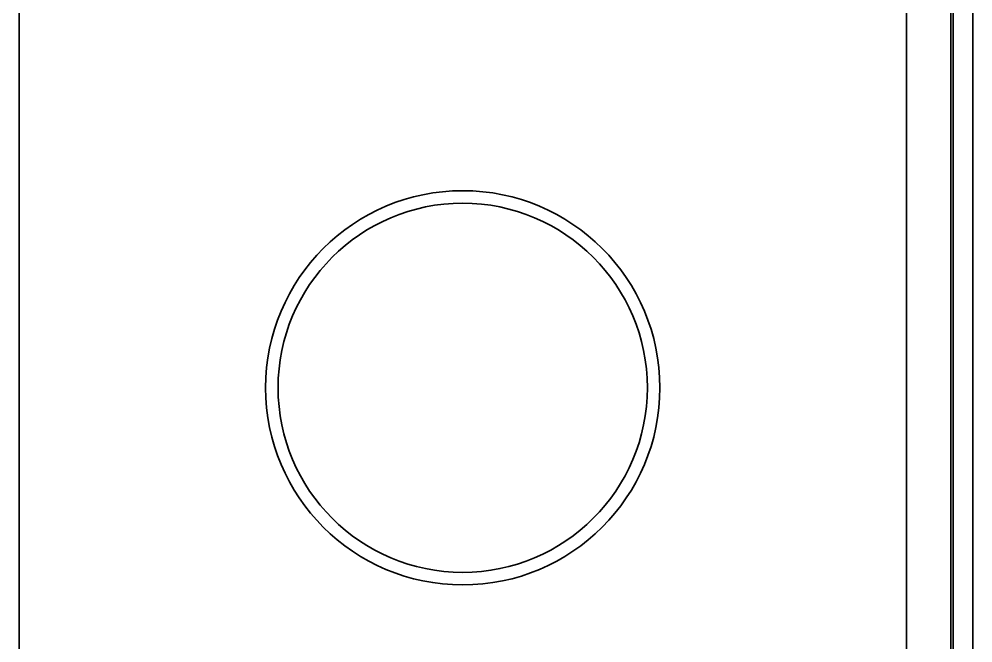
# Model space of a CAD drawing. Header units: millimetres. Extents: x -36 to 4467, y 2 to 3322.
# Drawn here: x 3055.47 to 3094.17, y 3074.68 to 3100 of the extents above; entities that cross this region are included whole.
import ezdxf

# ---------------------------------------------------------------- set-up
doc = ezdxf.new("R2010")
doc.units = ezdxf.units.MM
doc.layers.add('1', color=7, linetype='Continuous', true_color=0xffffff)

msp = doc.modelspace()

# ---------------------------------------------------------------- linework, layer by layer
at = {"layer": '1', "color": 7, "linetype": 'Continuous', "lineweight": 35}
for p, q in [((3093.373, 2760.742), (3093.373, 3180.236)), ((3094.173, 2760.594), (3094.173, 3180.236)), ((3091.473, 2652.038), (3091.473, 3178.038)), ((3093.273, 2546.379), (3093.273, 3159.238)), ((3055.473, 3101.038), (3055.473, 3069.038))]:
    msp.add_line(p, q, dxfattribs=at)
msp.add_circle((3073.473, 3085.038), 7.492, dxfattribs=at)
for start, end in [(0, 180), (180, 0)]:
    msp.add_arc((3073.473, 3085.038), 8, start, end, dxfattribs=at)

doc.saveas('drawing.dxf')
